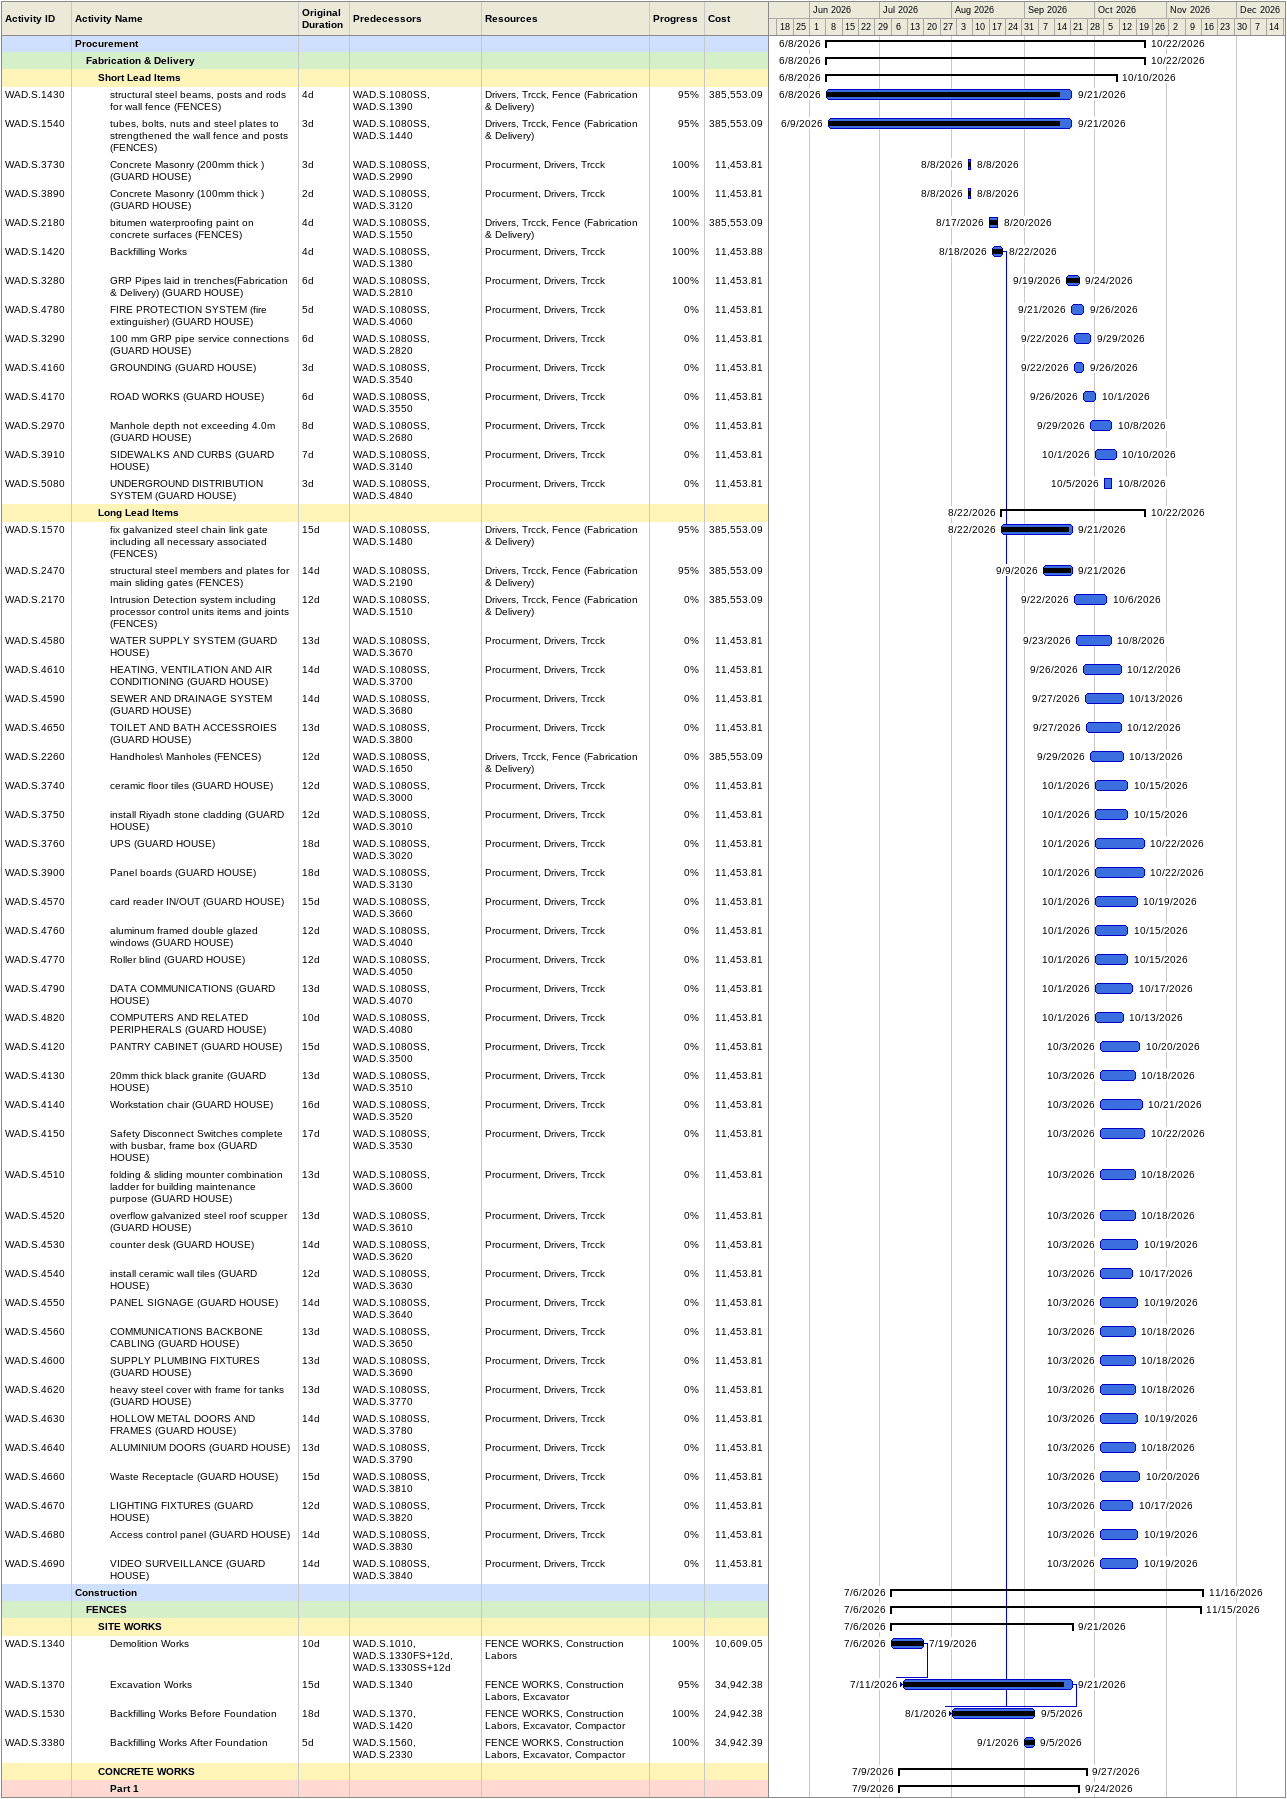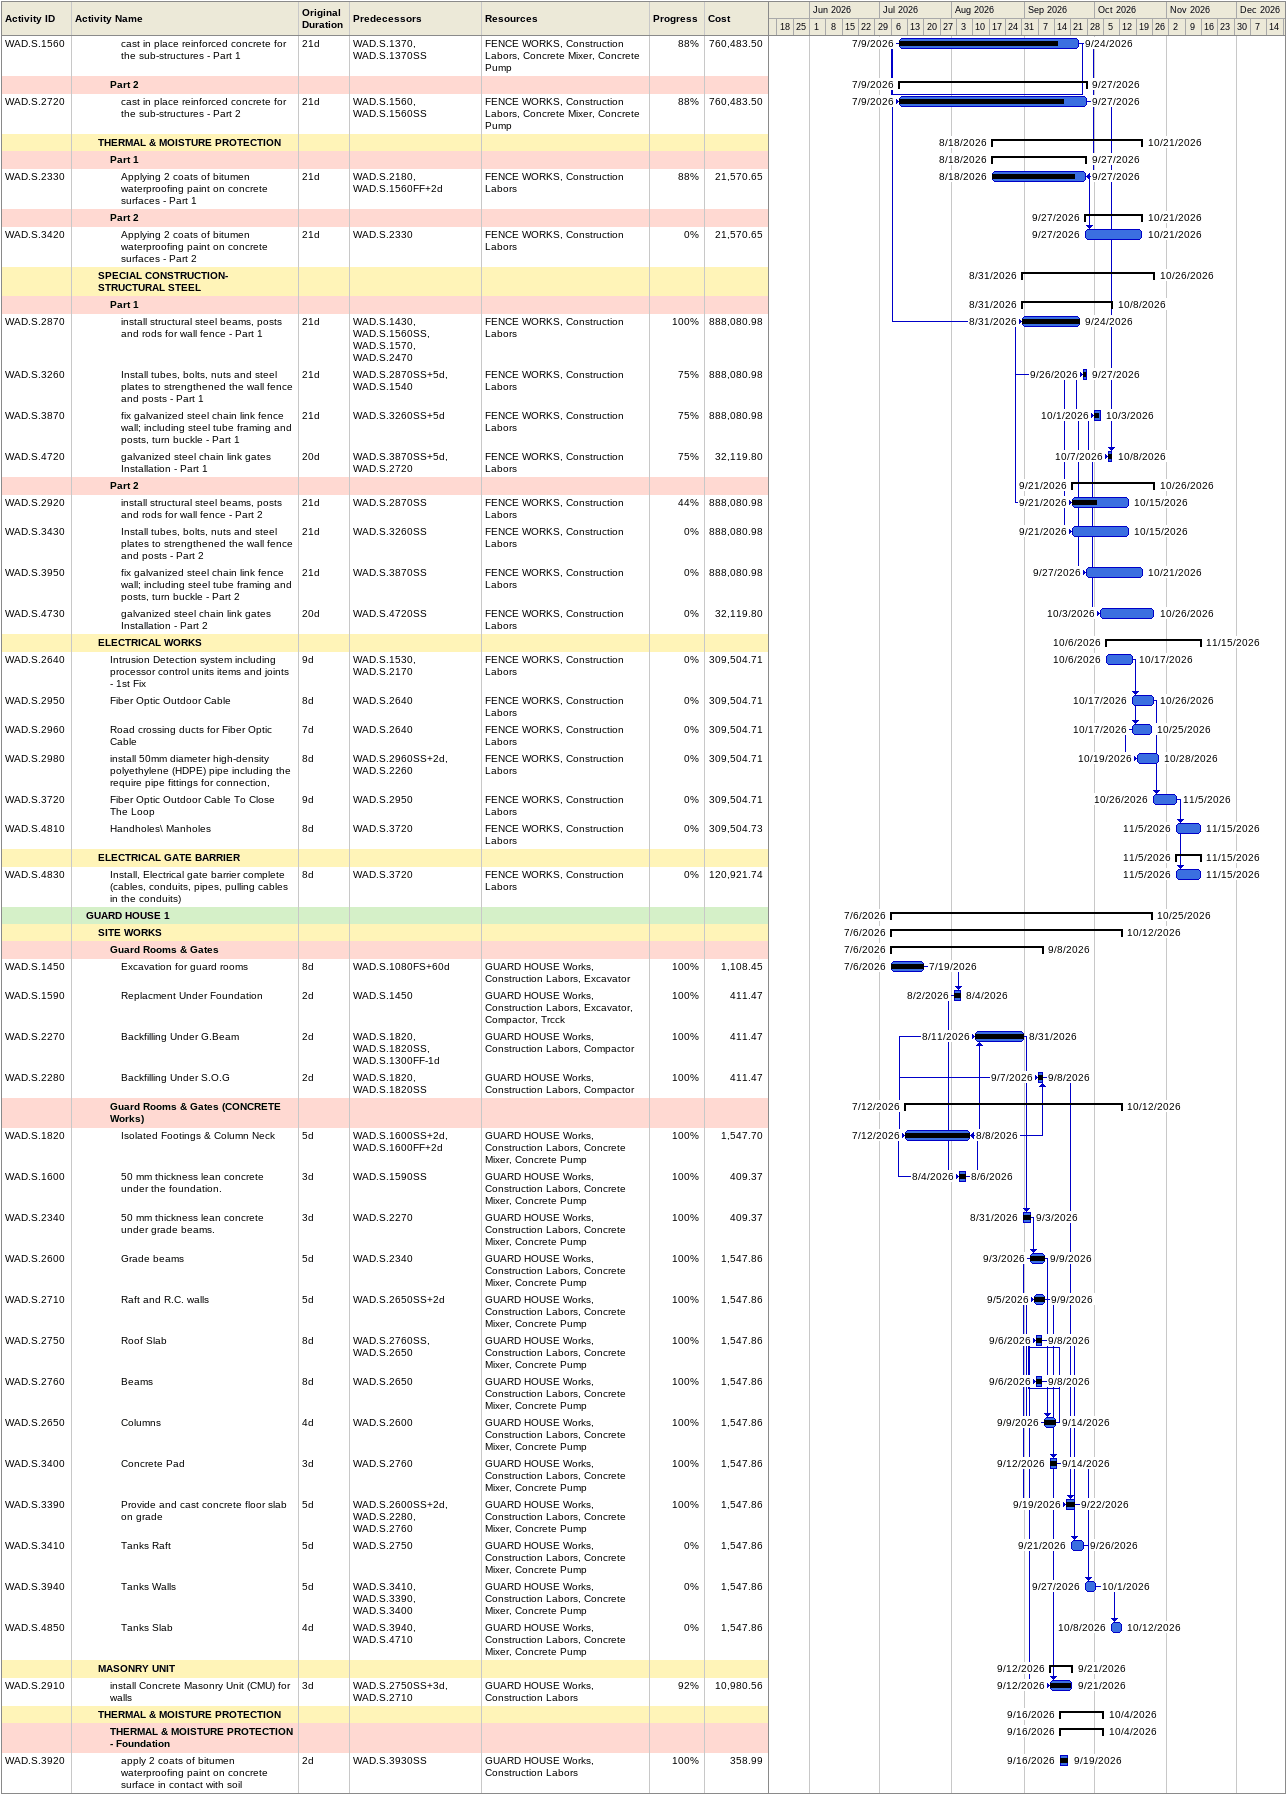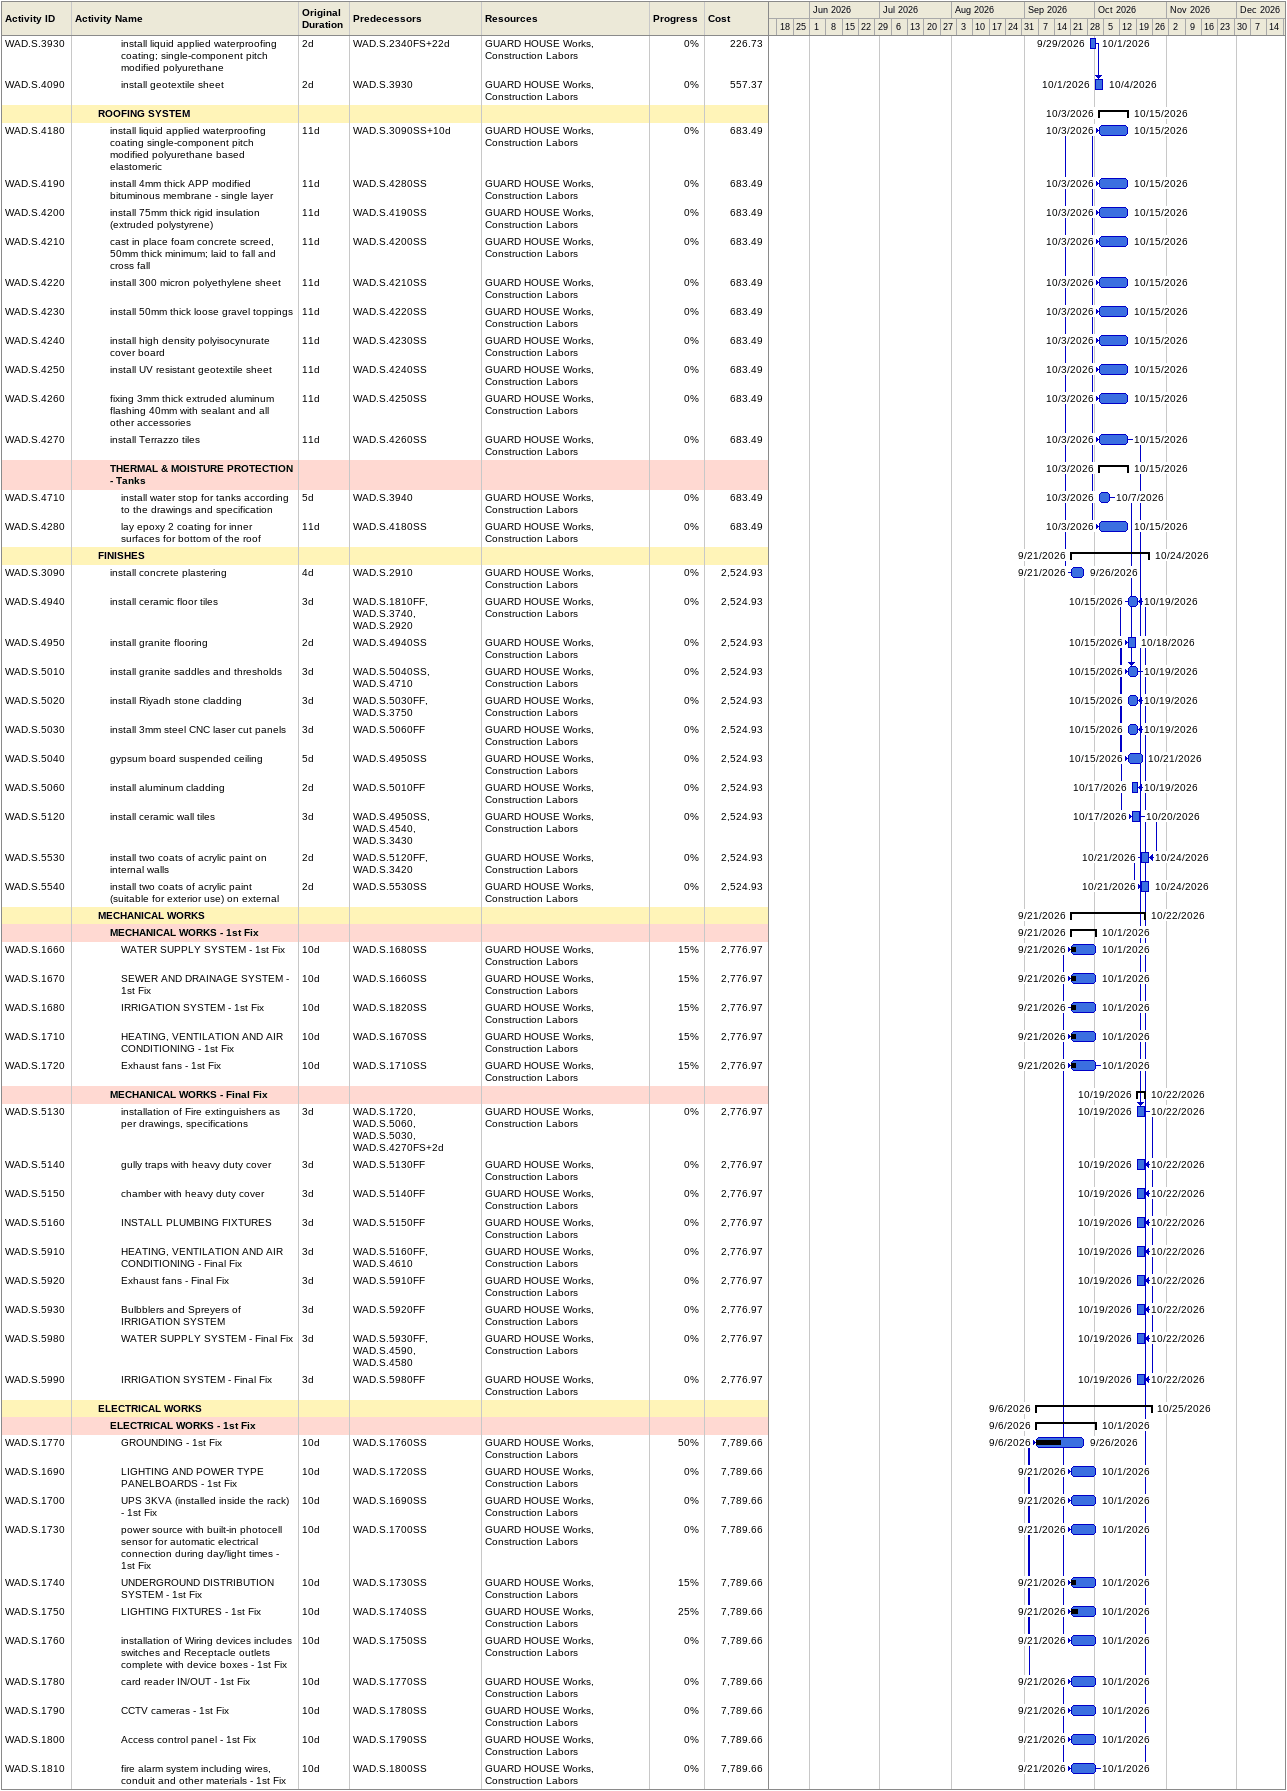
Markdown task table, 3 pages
| ID | Level | Task | Original duration | Start | Finish | Predecessors | Resources | % complete | Cost |
|---|---|---|---|---|---|---|---|---|---|
|  | 1 | **Procurement** |  | 2026-06-08 | 2026-10-22 |  |  |  |  |
|  | 2 | **Fabrication & Delivery** |  | 2026-06-08 | 2026-10-22 |  |  |  |  |
|  | 3 | **Short Lead Items** |  | 2026-06-08 | 2026-10-10 |  |  |  |  |
| WAD.S.1430 | 4 | structural steel beams, posts and rods for wall fence (FENCES) | 4d | 2026-06-08 | 2026-09-21 | WAD.S.1080SS, WAD.S.1390 | Drivers, Trcck, Fence (Fabrication & Delivery) | 95 | 385553.09 |
| WAD.S.1540 | 4 | tubes, bolts, nuts and steel plates to strengthened the wall fence and posts (FENCES) | 3d | 2026-06-09 | 2026-09-21 | WAD.S.1080SS, WAD.S.1440 | Drivers, Trcck, Fence (Fabrication & Delivery) | 95 | 385553.09 |
| WAD.S.3730 | 4 | Concrete Masonry (200mm thick ) (GUARD HOUSE) | 3d | 2026-08-08 | 2026-08-08 | WAD.S.1080SS, WAD.S.2990 | Procurment, Drivers, Trcck | 100 | 11453.81 |
| WAD.S.3890 | 4 | Concrete Masonry (100mm thick ) (GUARD HOUSE) | 2d | 2026-08-08 | 2026-08-08 | WAD.S.1080SS, WAD.S.3120 | Procurment, Drivers, Trcck | 100 | 11453.81 |
| WAD.S.2180 | 4 | bitumen waterproofing paint on concrete surfaces (FENCES) | 4d | 2026-08-17 | 2026-08-20 | WAD.S.1080SS, WAD.S.1550 | Drivers, Trcck, Fence (Fabrication & Delivery) | 100 | 385553.09 |
| WAD.S.1420 | 4 | Backfilling Works | 4d | 2026-08-18 | 2026-08-22 | WAD.S.1080SS, WAD.S.1380 | Procurment, Drivers, Trcck | 100 | 11453.88 |
| WAD.S.3280 | 4 | GRP Pipes laid in trenches(Fabrication & Delivery) (GUARD HOUSE) | 6d | 2026-09-19 | 2026-09-24 | WAD.S.1080SS, WAD.S.2810 | Procurment, Drivers, Trcck | 100 | 11453.81 |
| WAD.S.4780 | 4 | FIRE PROTECTION SYSTEM (fire extinguisher) (GUARD HOUSE) | 5d | 2026-09-21 | 2026-09-26 | WAD.S.1080SS, WAD.S.4060 | Procurment, Drivers, Trcck | 0 | 11453.81 |
| WAD.S.3290 | 4 | 100 mm GRP pipe service connections (GUARD HOUSE) | 6d | 2026-09-22 | 2026-09-29 | WAD.S.1080SS, WAD.S.2820 | Procurment, Drivers, Trcck | 0 | 11453.81 |
| WAD.S.4160 | 4 | GROUNDING (GUARD HOUSE) | 3d | 2026-09-22 | 2026-09-26 | WAD.S.1080SS, WAD.S.3540 | Procurment, Drivers, Trcck | 0 | 11453.81 |
| WAD.S.4170 | 4 | ROAD WORKS (GUARD HOUSE) | 6d | 2026-09-26 | 2026-10-01 | WAD.S.1080SS, WAD.S.3550 | Procurment, Drivers, Trcck | 0 | 11453.81 |
| WAD.S.2970 | 4 | Manhole depth not exceeding 4.0m (GUARD HOUSE) | 8d | 2026-09-29 | 2026-10-08 | WAD.S.1080SS, WAD.S.2680 | Procurment, Drivers, Trcck | 0 | 11453.81 |
| WAD.S.3910 | 4 | SIDEWALKS AND CURBS (GUARD HOUSE) | 7d | 2026-10-01 | 2026-10-10 | WAD.S.1080SS, WAD.S.3140 | Procurment, Drivers, Trcck | 0 | 11453.81 |
| WAD.S.5080 | 4 | UNDERGROUND DISTRIBUTION SYSTEM (GUARD HOUSE) | 3d | 2026-10-05 | 2026-10-08 | WAD.S.1080SS, WAD.S.4840 | Procurment, Drivers, Trcck | 0 | 11453.81 |
|  | 3 | **Long Lead Items** |  | 2026-08-22 | 2026-10-22 |  |  |  |  |
| WAD.S.1570 | 4 | fix galvanized steel chain link gate including all necessary associated (FENCES) | 15d | 2026-08-22 | 2026-09-21 | WAD.S.1080SS, WAD.S.1480 | Drivers, Trcck, Fence (Fabrication & Delivery) | 95 | 385553.09 |
| WAD.S.2470 | 4 | structural steel members and plates for main sliding gates (FENCES) | 14d | 2026-09-09 | 2026-09-21 | WAD.S.1080SS, WAD.S.2190 | Drivers, Trcck, Fence (Fabrication & Delivery) | 95 | 385553.09 |
| WAD.S.2170 | 4 | Intrusion Detection system including processor control units items and joints (FENCES) | 12d | 2026-09-22 | 2026-10-06 | WAD.S.1080SS, WAD.S.1510 | Drivers, Trcck, Fence (Fabrication & Delivery) | 0 | 385553.09 |
| WAD.S.4580 | 4 | WATER SUPPLY SYSTEM (GUARD HOUSE) | 13d | 2026-09-23 | 2026-10-08 | WAD.S.1080SS, WAD.S.3670 | Procurment, Drivers, Trcck | 0 | 11453.81 |
| WAD.S.4610 | 4 | HEATING, VENTILATION AND AIR CONDITIONING (GUARD HOUSE) | 14d | 2026-09-26 | 2026-10-12 | WAD.S.1080SS, WAD.S.3700 | Procurment, Drivers, Trcck | 0 | 11453.81 |
| WAD.S.4590 | 4 | SEWER AND DRAINAGE SYSTEM (GUARD HOUSE) | 14d | 2026-09-27 | 2026-10-13 | WAD.S.1080SS, WAD.S.3680 | Procurment, Drivers, Trcck | 0 | 11453.81 |
| WAD.S.4650 | 4 | TOILET AND BATH ACCESSROIES (GUARD HOUSE) | 13d | 2026-09-27 | 2026-10-12 | WAD.S.1080SS, WAD.S.3800 | Procurment, Drivers, Trcck | 0 | 11453.81 |
| WAD.S.2260 | 4 | Handholes\ Manholes (FENCES) | 12d | 2026-09-29 | 2026-10-13 | WAD.S.1080SS, WAD.S.1650 | Drivers, Trcck, Fence (Fabrication & Delivery) | 0 | 385553.09 |
| WAD.S.3740 | 4 | ceramic floor tiles (GUARD HOUSE) | 12d | 2026-10-01 | 2026-10-15 | WAD.S.1080SS, WAD.S.3000 | Procurment, Drivers, Trcck | 0 | 11453.81 |
| WAD.S.3750 | 4 | install Riyadh stone cladding (GUARD HOUSE) | 12d | 2026-10-01 | 2026-10-15 | WAD.S.1080SS, WAD.S.3010 | Procurment, Drivers, Trcck | 0 | 11453.81 |
| WAD.S.3760 | 4 | UPS (GUARD HOUSE) | 18d | 2026-10-01 | 2026-10-22 | WAD.S.1080SS, WAD.S.3020 | Procurment, Drivers, Trcck | 0 | 11453.81 |
| WAD.S.3900 | 4 | Panel boards (GUARD HOUSE) | 18d | 2026-10-01 | 2026-10-22 | WAD.S.1080SS, WAD.S.3130 | Procurment, Drivers, Trcck | 0 | 11453.81 |
| WAD.S.4570 | 4 | card reader IN/OUT (GUARD HOUSE) | 15d | 2026-10-01 | 2026-10-19 | WAD.S.1080SS, WAD.S.3660 | Procurment, Drivers, Trcck | 0 | 11453.81 |
| WAD.S.4760 | 4 | aluminum framed double glazed windows (GUARD HOUSE) | 12d | 2026-10-01 | 2026-10-15 | WAD.S.1080SS, WAD.S.4040 | Procurment, Drivers, Trcck | 0 | 11453.81 |
| WAD.S.4770 | 4 | Roller blind (GUARD HOUSE) | 12d | 2026-10-01 | 2026-10-15 | WAD.S.1080SS, WAD.S.4050 | Procurment, Drivers, Trcck | 0 | 11453.81 |
| WAD.S.4790 | 4 | DATA COMMUNICATIONS (GUARD HOUSE) | 13d | 2026-10-01 | 2026-10-17 | WAD.S.1080SS, WAD.S.4070 | Procurment, Drivers, Trcck | 0 | 11453.81 |
| WAD.S.4820 | 4 | COMPUTERS AND RELATED PERIPHERALS (GUARD HOUSE) | 10d | 2026-10-01 | 2026-10-13 | WAD.S.1080SS, WAD.S.4080 | Procurment, Drivers, Trcck | 0 | 11453.81 |
| WAD.S.4120 | 4 | PANTRY CABINET (GUARD HOUSE) | 15d | 2026-10-03 | 2026-10-20 | WAD.S.1080SS, WAD.S.3500 | Procurment, Drivers, Trcck | 0 | 11453.81 |
| WAD.S.4130 | 4 | 20mm thick black granite (GUARD HOUSE) | 13d | 2026-10-03 | 2026-10-18 | WAD.S.1080SS, WAD.S.3510 | Procurment, Drivers, Trcck | 0 | 11453.81 |
| WAD.S.4140 | 4 | Workstation chair (GUARD HOUSE) | 16d | 2026-10-03 | 2026-10-21 | WAD.S.1080SS, WAD.S.3520 | Procurment, Drivers, Trcck | 0 | 11453.81 |
| WAD.S.4150 | 4 | Safety Disconnect Switches complete with busbar, frame box (GUARD HOUSE) | 17d | 2026-10-03 | 2026-10-22 | WAD.S.1080SS, WAD.S.3530 | Procurment, Drivers, Trcck | 0 | 11453.81 |
| WAD.S.4510 | 4 | folding & sliding mounter combination ladder for building maintenance purpose (GUARD HOUSE) | 13d | 2026-10-03 | 2026-10-18 | WAD.S.1080SS, WAD.S.3600 | Procurment, Drivers, Trcck | 0 | 11453.81 |
| WAD.S.4520 | 4 | overflow galvanized steel roof scupper (GUARD HOUSE) | 13d | 2026-10-03 | 2026-10-18 | WAD.S.1080SS, WAD.S.3610 | Procurment, Drivers, Trcck | 0 | 11453.81 |
| WAD.S.4530 | 4 | counter desk (GUARD HOUSE) | 14d | 2026-10-03 | 2026-10-19 | WAD.S.1080SS, WAD.S.3620 | Procurment, Drivers, Trcck | 0 | 11453.81 |
| WAD.S.4540 | 4 | install ceramic wall tiles (GUARD HOUSE) | 12d | 2026-10-03 | 2026-10-17 | WAD.S.1080SS, WAD.S.3630 | Procurment, Drivers, Trcck | 0 | 11453.81 |
| WAD.S.4550 | 4 | PANEL SIGNAGE (GUARD HOUSE) | 14d | 2026-10-03 | 2026-10-19 | WAD.S.1080SS, WAD.S.3640 | Procurment, Drivers, Trcck | 0 | 11453.81 |
| WAD.S.4560 | 4 | COMMUNICATIONS BACKBONE CABLING (GUARD HOUSE) | 13d | 2026-10-03 | 2026-10-18 | WAD.S.1080SS, WAD.S.3650 | Procurment, Drivers, Trcck | 0 | 11453.81 |
| WAD.S.4600 | 4 | SUPPLY PLUMBING FIXTURES (GUARD HOUSE) | 13d | 2026-10-03 | 2026-10-18 | WAD.S.1080SS, WAD.S.3690 | Procurment, Drivers, Trcck | 0 | 11453.81 |
| WAD.S.4620 | 4 | heavy steel cover with frame for tanks (GUARD HOUSE) | 13d | 2026-10-03 | 2026-10-18 | WAD.S.1080SS, WAD.S.3770 | Procurment, Drivers, Trcck | 0 | 11453.81 |
| WAD.S.4630 | 4 | HOLLOW METAL DOORS AND FRAMES (GUARD HOUSE) | 14d | 2026-10-03 | 2026-10-19 | WAD.S.1080SS, WAD.S.3780 | Procurment, Drivers, Trcck | 0 | 11453.81 |
| WAD.S.4640 | 4 | ALUMINIUM DOORS (GUARD HOUSE) | 13d | 2026-10-03 | 2026-10-18 | WAD.S.1080SS, WAD.S.3790 | Procurment, Drivers, Trcck | 0 | 11453.81 |
| WAD.S.4660 | 4 | Waste Receptacle (GUARD HOUSE) | 15d | 2026-10-03 | 2026-10-20 | WAD.S.1080SS, WAD.S.3810 | Procurment, Drivers, Trcck | 0 | 11453.81 |
| WAD.S.4670 | 4 | LIGHTING FIXTURES (GUARD HOUSE) | 12d | 2026-10-03 | 2026-10-17 | WAD.S.1080SS, WAD.S.3820 | Procurment, Drivers, Trcck | 0 | 11453.81 |
| WAD.S.4680 | 4 | Access control panel (GUARD HOUSE) | 14d | 2026-10-03 | 2026-10-19 | WAD.S.1080SS, WAD.S.3830 | Procurment, Drivers, Trcck | 0 | 11453.81 |
| WAD.S.4690 | 4 | VIDEO SURVEILLANCE (GUARD HOUSE) | 14d | 2026-10-03 | 2026-10-19 | WAD.S.1080SS, WAD.S.3840 | Procurment, Drivers, Trcck | 0 | 11453.81 |
|  | 1 | **Construction** |  | 2026-07-06 | 2026-11-16 |  |  |  |  |
|  | 2 | **FENCES** |  | 2026-07-06 | 2026-11-15 |  |  |  |  |
|  | 3 | **SITE WORKS** |  | 2026-07-06 | 2026-09-21 |  |  |  |  |
| WAD.S.1340 | 4 | Demolition Works | 10d | 2026-07-06 | 2026-07-19 | WAD.S.1010, WAD.S.1330FS+12d, WAD.S.1330SS+12d | FENCE WORKS, Construction Labors | 100 | 10609.05 |
| WAD.S.1370 | 4 | Excavation Works | 15d | 2026-07-11 | 2026-09-21 | WAD.S.1340 | FENCE WORKS, Construction Labors, Excavator | 95 | 34942.38 |
| WAD.S.1530 | 4 | Backfilling Works Before Foundation | 18d | 2026-08-01 | 2026-09-05 | WAD.S.1370, WAD.S.1420 | FENCE WORKS, Construction Labors, Excavator, Compactor | 100 | 24942.38 |
| WAD.S.3380 | 4 | Backfilling Works After Foundation | 5d | 2026-09-01 | 2026-09-05 | WAD.S.1560, WAD.S.2330 | FENCE WORKS, Construction Labors, Excavator, Compactor | 100 | 34942.39 |
|  | 3 | **CONCRETE WORKS** |  | 2026-07-09 | 2026-09-27 |  |  |  |  |
|  | 4 | **Part 1** |  | 2026-07-09 | 2026-09-24 |  |  |  |  |
| WAD.S.1560 | 5 | cast in place reinforced concrete for the sub-structures - Part 1 | 21d | 2026-07-09 | 2026-09-24 | WAD.S.1370, WAD.S.1370SS | FENCE WORKS, Construction Labors, Concrete Mixer, Concrete Pump | 88 | 760483.50 |
|  | 4 | **Part 2** |  | 2026-07-09 | 2026-09-27 |  |  |  |  |
| WAD.S.2720 | 5 | cast in place reinforced concrete for the sub-structures - Part 2 | 21d | 2026-07-09 | 2026-09-27 | WAD.S.1560, WAD.S.1560SS | FENCE WORKS, Construction Labors, Concrete Mixer, Concrete Pump | 88 | 760483.50 |
|  | 3 | **THERMAL & MOISTURE PROTECTION** |  | 2026-08-18 | 2026-10-21 |  |  |  |  |
|  | 4 | **Part 1** |  | 2026-08-18 | 2026-09-27 |  |  |  |  |
| WAD.S.2330 | 5 | Applying 2 coats of bitumen waterproofing paint on concrete surfaces - Part 1 | 21d | 2026-08-18 | 2026-09-27 | WAD.S.2180, WAD.S.1560FF+2d | FENCE WORKS, Construction Labors | 88 | 21570.65 |
|  | 4 | **Part 2** |  | 2026-09-27 | 2026-10-21 |  |  |  |  |
| WAD.S.3420 | 5 | Applying 2 coats of bitumen waterproofing paint on concrete surfaces - Part 2 | 21d | 2026-09-27 | 2026-10-21 | WAD.S.2330 | FENCE WORKS, Construction Labors | 0 | 21570.65 |
|  | 3 | **SPECIAL CONSTRUCTION- STRUCTURAL STEEL** |  | 2026-08-31 | 2026-10-26 |  |  |  |  |
|  | 4 | **Part 1** |  | 2026-08-31 | 2026-10-08 |  |  |  |  |
| WAD.S.2870 | 5 | install structural steel beams, posts and rods for wall fence - Part 1 | 21d | 2026-08-31 | 2026-09-24 | WAD.S.1430, WAD.S.1560SS, WAD.S.1570, WAD.S.2470 | FENCE WORKS, Construction Labors | 100 | 888080.98 |
| WAD.S.3260 | 5 | Install tubes, bolts, nuts and steel plates to strengthened the wall fence and posts - Part 1 | 21d | 2026-09-26 | 2026-09-27 | WAD.S.2870SS+5d, WAD.S.1540 | FENCE WORKS, Construction Labors | 75 | 888080.98 |
| WAD.S.3870 | 5 | fix galvanized steel chain link fence wall; including steel tube framing and posts, turn buckle - Part 1 | 21d | 2026-10-01 | 2026-10-03 | WAD.S.3260SS+5d | FENCE WORKS, Construction Labors | 75 | 888080.98 |
| WAD.S.4720 | 5 | galvanized steel chain link gates Installation - Part 1 | 20d | 2026-10-07 | 2026-10-08 | WAD.S.3870SS+5d, WAD.S.2720 | FENCE WORKS, Construction Labors | 75 | 32119.80 |
|  | 4 | **Part 2** |  | 2026-09-21 | 2026-10-26 |  |  |  |  |
| WAD.S.2920 | 5 | install structural steel beams, posts and rods for wall fence - Part 2 | 21d | 2026-09-21 | 2026-10-15 | WAD.S.2870SS | FENCE WORKS, Construction Labors | 44 | 888080.98 |
| WAD.S.3430 | 5 | Install tubes, bolts, nuts and steel plates to strengthened the wall fence and posts - Part 2 | 21d | 2026-09-21 | 2026-10-15 | WAD.S.3260SS | FENCE WORKS, Construction Labors | 0 | 888080.98 |
| WAD.S.3950 | 5 | fix galvanized steel chain link fence wall; including steel tube framing and posts, turn buckle - Part 2 | 21d | 2026-09-27 | 2026-10-21 | WAD.S.3870SS | FENCE WORKS, Construction Labors | 0 | 888080.98 |
| WAD.S.4730 | 5 | galvanized steel chain link gates Installation - Part 2 | 20d | 2026-10-03 | 2026-10-26 | WAD.S.4720SS | FENCE WORKS, Construction Labors | 0 | 32119.80 |
|  | 3 | **ELECTRICAL WORKS** |  | 2026-10-06 | 2026-11-15 |  |  |  |  |
| WAD.S.2640 | 4 | Intrusion Detection system including processor control units items and joints - 1st Fix | 9d | 2026-10-06 | 2026-10-17 | WAD.S.1530, WAD.S.2170 | FENCE WORKS, Construction Labors | 0 | 309504.71 |
| WAD.S.2950 | 4 | Fiber Optic Outdoor Cable | 8d | 2026-10-17 | 2026-10-26 | WAD.S.2640 | FENCE WORKS, Construction Labors | 0 | 309504.71 |
| WAD.S.2960 | 4 | Road crossing ducts for Fiber Optic Cable | 7d | 2026-10-17 | 2026-10-25 | WAD.S.2640 | FENCE WORKS, Construction Labors | 0 | 309504.71 |
| WAD.S.2980 | 4 | install 50mm diameter high-density polyethylene (HDPE) pipe including the require pipe fittings for connection, | 8d | 2026-10-19 | 2026-10-28 | WAD.S.2960SS+2d, WAD.S.2260 | FENCE WORKS, Construction Labors | 0 | 309504.71 |
| WAD.S.3720 | 4 | Fiber Optic Outdoor Cable To Close The Loop | 9d | 2026-10-26 | 2026-11-05 | WAD.S.2950 | FENCE WORKS, Construction Labors | 0 | 309504.71 |
| WAD.S.4810 | 4 | Handholes\ Manholes | 8d | 2026-11-05 | 2026-11-15 | WAD.S.3720 | FENCE WORKS, Construction Labors | 0 | 309504.73 |
|  | 3 | **ELECTRICAL GATE BARRIER** |  | 2026-11-05 | 2026-11-15 |  |  |  |  |
| WAD.S.4830 | 4 | Install, Electrical gate barrier complete (cables, conduits, pipes, pulling cables in the conduits) | 8d | 2026-11-05 | 2026-11-15 | WAD.S.3720 | FENCE WORKS, Construction Labors | 0 | 120921.74 |
|  | 2 | **GUARD HOUSE 1** |  | 2026-07-06 | 2026-10-25 |  |  |  |  |
|  | 3 | **SITE WORKS** |  | 2026-07-06 | 2026-10-12 |  |  |  |  |
|  | 4 | **Guard Rooms & Gates** |  | 2026-07-06 | 2026-09-08 |  |  |  |  |
| WAD.S.1450 | 5 | Excavation for guard rooms | 8d | 2026-07-06 | 2026-07-19 | WAD.S.1080FS+60d | GUARD HOUSE Works, Construction Labors, Excavator | 100 | 1108.45 |
| WAD.S.1590 | 5 | Replacment Under Foundation | 2d | 2026-08-02 | 2026-08-04 | WAD.S.1450 | GUARD HOUSE Works, Construction Labors, Excavator, Compactor, Trcck | 100 | 411.47 |
| WAD.S.2270 | 5 | Backfilling Under G.Beam | 2d | 2026-08-11 | 2026-08-31 | WAD.S.1820, WAD.S.1820SS, WAD.S.1300FF-1d | GUARD HOUSE Works, Construction Labors, Compactor | 100 | 411.47 |
| WAD.S.2280 | 5 | Backfilling Under S.O.G | 2d | 2026-09-07 | 2026-09-08 | WAD.S.1820, WAD.S.1820SS | GUARD HOUSE Works, Construction Labors, Compactor | 100 | 411.47 |
|  | 4 | **Guard Rooms & Gates (CONCRETE Works)** |  | 2026-07-12 | 2026-10-12 |  |  |  |  |
| WAD.S.1820 | 5 | Isolated Footings & Column Neck | 5d | 2026-07-12 | 2026-08-08 | WAD.S.1600SS+2d, WAD.S.1600FF+2d | GUARD HOUSE Works, Construction Labors, Concrete Mixer, Concrete Pump | 100 | 1547.70 |
| WAD.S.1600 | 5 | 50 mm thickness lean concrete under the foundation. | 3d | 2026-08-04 | 2026-08-06 | WAD.S.1590SS | GUARD HOUSE Works, Construction Labors, Concrete Mixer, Concrete Pump | 100 | 409.37 |
| WAD.S.2340 | 5 | 50 mm thickness lean concrete under grade beams. | 3d | 2026-08-31 | 2026-09-03 | WAD.S.2270 | GUARD HOUSE Works, Construction Labors, Concrete Mixer, Concrete Pump | 100 | 409.37 |
| WAD.S.2600 | 5 | Grade beams | 5d | 2026-09-03 | 2026-09-09 | WAD.S.2340 | GUARD HOUSE Works, Construction Labors, Concrete Mixer, Concrete Pump | 100 | 1547.86 |
| WAD.S.2710 | 5 | Raft and R.C. walls | 5d | 2026-09-05 | 2026-09-09 | WAD.S.2650SS+2d | GUARD HOUSE Works, Construction Labors, Concrete Mixer, Concrete Pump | 100 | 1547.86 |
| WAD.S.2750 | 5 | Roof Slab | 8d | 2026-09-06 | 2026-09-08 | WAD.S.2760SS, WAD.S.2650 | GUARD HOUSE Works, Construction Labors, Concrete Mixer, Concrete Pump | 100 | 1547.86 |
| WAD.S.2760 | 5 | Beams | 8d | 2026-09-06 | 2026-09-08 | WAD.S.2650 | GUARD HOUSE Works, Construction Labors, Concrete Mixer, Concrete Pump | 100 | 1547.86 |
| WAD.S.2650 | 5 | Columns | 4d | 2026-09-09 | 2026-09-14 | WAD.S.2600 | GUARD HOUSE Works, Construction Labors, Concrete Mixer, Concrete Pump | 100 | 1547.86 |
| WAD.S.3400 | 5 | Concrete Pad | 3d | 2026-09-12 | 2026-09-14 | WAD.S.2760 | GUARD HOUSE Works, Construction Labors, Concrete Mixer, Concrete Pump | 100 | 1547.86 |
| WAD.S.3390 | 5 | Provide and cast concrete floor slab on grade | 5d | 2026-09-19 | 2026-09-22 | WAD.S.2600SS+2d, WAD.S.2280, WAD.S.2760 | GUARD HOUSE Works, Construction Labors, Concrete Mixer, Concrete Pump | 100 | 1547.86 |
| WAD.S.3410 | 5 | Tanks Raft | 5d | 2026-09-21 | 2026-09-26 | WAD.S.2750 | GUARD HOUSE Works, Construction Labors, Concrete Mixer, Concrete Pump | 0 | 1547.86 |
| WAD.S.3940 | 5 | Tanks Walls | 5d | 2026-09-27 | 2026-10-01 | WAD.S.3410, WAD.S.3390, WAD.S.3400 | GUARD HOUSE Works, Construction Labors, Concrete Mixer, Concrete Pump | 0 | 1547.86 |
| WAD.S.4850 | 5 | Tanks Slab | 4d | 2026-10-08 | 2026-10-12 | WAD.S.3940, WAD.S.4710 | GUARD HOUSE Works, Construction Labors, Concrete Mixer, Concrete Pump | 0 | 1547.86 |
|  | 3 | **MASONRY UNIT** |  | 2026-09-12 | 2026-09-21 |  |  |  |  |
| WAD.S.2910 | 4 | install Concrete Masonry Unit (CMU) for walls | 3d | 2026-09-12 | 2026-09-21 | WAD.S.2750SS+3d, WAD.S.2710 | GUARD HOUSE Works, Construction Labors | 92 | 10980.56 |
|  | 3 | **THERMAL & MOISTURE PROTECTION** |  | 2026-09-16 | 2026-10-04 |  |  |  |  |
|  | 4 | **THERMAL & MOISTURE PROTECTION - Foundation** |  | 2026-09-16 | 2026-10-04 |  |  |  |  |
| WAD.S.3920 | 5 | apply 2 coats of bitumen waterproofing paint on concrete surface in contact with soil | 2d | 2026-09-16 | 2026-09-19 | WAD.S.3930SS | GUARD HOUSE Works, Construction Labors | 100 | 358.99 |
| WAD.S.3930 | 5 | install liquid applied waterproofing coating; single-component pitch modified polyurethane | 2d | 2026-09-29 | 2026-10-01 | WAD.S.2340FS+22d | GUARD HOUSE Works, Construction Labors | 0 | 226.73 |
| WAD.S.4090 | 5 | install geotextile sheet | 2d | 2026-10-01 | 2026-10-04 | WAD.S.3930 | GUARD HOUSE Works, Construction Labors | 0 | 557.37 |
|  | 3 | **ROOFING SYSTEM** |  | 2026-10-03 | 2026-10-15 |  |  |  |  |
| WAD.S.4180 | 4 | install liquid applied waterproofing coating single-component pitch modified polyurethane based elastomeric | 11d | 2026-10-03 | 2026-10-15 | WAD.S.3090SS+10d | GUARD HOUSE Works, Construction Labors | 0 | 683.49 |
| WAD.S.4190 | 4 | install 4mm thick APP modified bituminous membrane - single layer | 11d | 2026-10-03 | 2026-10-15 | WAD.S.4280SS | GUARD HOUSE Works, Construction Labors | 0 | 683.49 |
| WAD.S.4200 | 4 | install 75mm thick rigid insulation (extruded polystyrene) | 11d | 2026-10-03 | 2026-10-15 | WAD.S.4190SS | GUARD HOUSE Works, Construction Labors | 0 | 683.49 |
| WAD.S.4210 | 4 | cast in place foam concrete screed, 50mm thick minimum; laid to fall and cross fall | 11d | 2026-10-03 | 2026-10-15 | WAD.S.4200SS | GUARD HOUSE Works, Construction Labors | 0 | 683.49 |
| WAD.S.4220 | 4 | install 300 micron polyethylene sheet | 11d | 2026-10-03 | 2026-10-15 | WAD.S.4210SS | GUARD HOUSE Works, Construction Labors | 0 | 683.49 |
| WAD.S.4230 | 4 | install 50mm thick loose gravel toppings | 11d | 2026-10-03 | 2026-10-15 | WAD.S.4220SS | GUARD HOUSE Works, Construction Labors | 0 | 683.49 |
| WAD.S.4240 | 4 | install high density polyisocynurate cover board | 11d | 2026-10-03 | 2026-10-15 | WAD.S.4230SS | GUARD HOUSE Works, Construction Labors | 0 | 683.49 |
| WAD.S.4250 | 4 | install UV resistant geotextile sheet | 11d | 2026-10-03 | 2026-10-15 | WAD.S.4240SS | GUARD HOUSE Works, Construction Labors | 0 | 683.49 |
| WAD.S.4260 | 4 | fixing 3mm thick extruded aluminum flashing 40mm with sealant and all other accessories | 11d | 2026-10-03 | 2026-10-15 | WAD.S.4250SS | GUARD HOUSE Works, Construction Labors | 0 | 683.49 |
| WAD.S.4270 | 4 | install Terrazzo tiles | 11d | 2026-10-03 | 2026-10-15 | WAD.S.4260SS | GUARD HOUSE Works, Construction Labors | 0 | 683.49 |
|  | 4 | **THERMAL & MOISTURE PROTECTION - Tanks** |  | 2026-10-03 | 2026-10-15 |  |  |  |  |
| WAD.S.4710 | 5 | install water stop for tanks according to the drawings and specification | 5d | 2026-10-03 | 2026-10-07 | WAD.S.3940 | GUARD HOUSE Works, Construction Labors | 0 | 683.49 |
| WAD.S.4280 | 5 | lay epoxy 2 coating for inner surfaces for bottom of the roof | 11d | 2026-10-03 | 2026-10-15 | WAD.S.4180SS | GUARD HOUSE Works, Construction Labors | 0 | 683.49 |
|  | 3 | **FINISHES** |  | 2026-09-21 | 2026-10-24 |  |  |  |  |
| WAD.S.3090 | 4 | install concrete plastering | 4d | 2026-09-21 | 2026-09-26 | WAD.S.2910 | GUARD HOUSE Works, Construction Labors | 0 | 2524.93 |
| WAD.S.4940 | 4 | install ceramic floor tiles | 3d | 2026-10-15 | 2026-10-19 | WAD.S.1810FF, WAD.S.3740, WAD.S.2920 | GUARD HOUSE Works, Construction Labors | 0 | 2524.93 |
| WAD.S.4950 | 4 | install granite flooring | 2d | 2026-10-15 | 2026-10-18 | WAD.S.4940SS | GUARD HOUSE Works, Construction Labors | 0 | 2524.93 |
| WAD.S.5010 | 4 | install granite saddles and thresholds | 3d | 2026-10-15 | 2026-10-19 | WAD.S.5040SS, WAD.S.4710 | GUARD HOUSE Works, Construction Labors | 0 | 2524.93 |
| WAD.S.5020 | 4 | install Riyadh stone cladding | 3d | 2026-10-15 | 2026-10-19 | WAD.S.5030FF, WAD.S.3750 | GUARD HOUSE Works, Construction Labors | 0 | 2524.93 |
| WAD.S.5030 | 4 | install 3mm steel CNC laser cut panels | 3d | 2026-10-15 | 2026-10-19 | WAD.S.5060FF | GUARD HOUSE Works, Construction Labors | 0 | 2524.93 |
| WAD.S.5040 | 4 | gypsum board suspended ceiling | 5d | 2026-10-15 | 2026-10-21 | WAD.S.4950SS | GUARD HOUSE Works, Construction Labors | 0 | 2524.93 |
| WAD.S.5060 | 4 | install aluminum cladding | 2d | 2026-10-17 | 2026-10-19 | WAD.S.5010FF | GUARD HOUSE Works, Construction Labors | 0 | 2524.93 |
| WAD.S.5120 | 4 | install ceramic wall tiles | 3d | 2026-10-17 | 2026-10-20 | WAD.S.4950SS, WAD.S.4540, WAD.S.3430 | GUARD HOUSE Works, Construction Labors | 0 | 2524.93 |
| WAD.S.5530 | 4 | install two coats of acrylic paint on internal walls | 2d | 2026-10-21 | 2026-10-24 | WAD.S.5120FF, WAD.S.3420 | GUARD HOUSE Works, Construction Labors | 0 | 2524.93 |
| WAD.S.5540 | 4 | install two coats of acrylic paint (suitable for exterior use) on external | 2d | 2026-10-21 | 2026-10-24 | WAD.S.5530SS | GUARD HOUSE Works, Construction Labors | 0 | 2524.93 |
|  | 3 | **MECHANICAL WORKS** |  | 2026-09-21 | 2026-10-22 |  |  |  |  |
|  | 4 | **MECHANICAL WORKS - 1st Fix** |  | 2026-09-21 | 2026-10-01 |  |  |  |  |
| WAD.S.1660 | 5 | WATER SUPPLY SYSTEM - 1st Fix | 10d | 2026-09-21 | 2026-10-01 | WAD.S.1680SS | GUARD HOUSE Works, Construction Labors | 15 | 2776.97 |
| WAD.S.1670 | 5 | SEWER AND DRAINAGE SYSTEM - 1st Fix | 10d | 2026-09-21 | 2026-10-01 | WAD.S.1660SS | GUARD HOUSE Works, Construction Labors | 15 | 2776.97 |
| WAD.S.1680 | 5 | IRRIGATION SYSTEM - 1st Fix | 10d | 2026-09-21 | 2026-10-01 | WAD.S.1820SS | GUARD HOUSE Works, Construction Labors | 15 | 2776.97 |
| WAD.S.1710 | 5 | HEATING, VENTILATION AND AIR CONDITIONING - 1st Fix | 10d | 2026-09-21 | 2026-10-01 | WAD.S.1670SS | GUARD HOUSE Works, Construction Labors | 15 | 2776.97 |
| WAD.S.1720 | 5 | Exhaust fans - 1st Fix | 10d | 2026-09-21 | 2026-10-01 | WAD.S.1710SS | GUARD HOUSE Works, Construction Labors | 15 | 2776.97 |
|  | 4 | **MECHANICAL WORKS - Final Fix** |  | 2026-10-19 | 2026-10-22 |  |  |  |  |
| WAD.S.5130 | 5 | installation of Fire extinguishers as per drawings, specifications | 3d | 2026-10-19 | 2026-10-22 | WAD.S.1720, WAD.S.5060, WAD.S.5030, WAD.S.4270FS+2d | GUARD HOUSE Works, Construction Labors | 0 | 2776.97 |
| WAD.S.5140 | 5 | gully traps with heavy duty cover | 3d | 2026-10-19 | 2026-10-22 | WAD.S.5130FF | GUARD HOUSE Works, Construction Labors | 0 | 2776.97 |
| WAD.S.5150 | 5 | chamber with heavy duty cover | 3d | 2026-10-19 | 2026-10-22 | WAD.S.5140FF | GUARD HOUSE Works, Construction Labors | 0 | 2776.97 |
| WAD.S.5160 | 5 | INSTALL PLUMBING FIXTURES | 3d | 2026-10-19 | 2026-10-22 | WAD.S.5150FF | GUARD HOUSE Works, Construction Labors | 0 | 2776.97 |
| WAD.S.5910 | 5 | HEATING, VENTILATION AND AIR CONDITIONING - Final Fix | 3d | 2026-10-19 | 2026-10-22 | WAD.S.5160FF, WAD.S.4610 | GUARD HOUSE Works, Construction Labors | 0 | 2776.97 |
| WAD.S.5920 | 5 | Exhaust fans - Final Fix | 3d | 2026-10-19 | 2026-10-22 | WAD.S.5910FF | GUARD HOUSE Works, Construction Labors | 0 | 2776.97 |
| WAD.S.5930 | 5 | Bulbblers and Spreyers of IRRIGATION SYSTEM | 3d | 2026-10-19 | 2026-10-22 | WAD.S.5920FF | GUARD HOUSE Works, Construction Labors | 0 | 2776.97 |
| WAD.S.5980 | 5 | WATER SUPPLY SYSTEM - Final Fix | 3d | 2026-10-19 | 2026-10-22 | WAD.S.5930FF, WAD.S.4590, WAD.S.4580 | GUARD HOUSE Works, Construction Labors | 0 | 2776.97 |
| WAD.S.5990 | 5 | IRRIGATION SYSTEM - Final Fix | 3d | 2026-10-19 | 2026-10-22 | WAD.S.5980FF | GUARD HOUSE Works, Construction Labors | 0 | 2776.97 |
|  | 3 | **ELECTRICAL WORKS** |  | 2026-09-06 | 2026-10-25 |  |  |  |  |
|  | 4 | **ELECTRICAL WORKS - 1st Fix** |  | 2026-09-06 | 2026-10-01 |  |  |  |  |
| WAD.S.1770 | 5 | GROUNDING - 1st Fix | 10d | 2026-09-06 | 2026-09-26 | WAD.S.1760SS | GUARD HOUSE Works, Construction Labors | 50 | 7789.66 |
| WAD.S.1690 | 5 | LIGHTING AND POWER TYPE PANELBOARDS - 1st Fix | 10d | 2026-09-21 | 2026-10-01 | WAD.S.1720SS | GUARD HOUSE Works, Construction Labors | 0 | 7789.66 |
| WAD.S.1700 | 5 | UPS 3KVA (installed inside the rack) - 1st Fix | 10d | 2026-09-21 | 2026-10-01 | WAD.S.1690SS | GUARD HOUSE Works, Construction Labors | 0 | 7789.66 |
| WAD.S.1730 | 5 | power source with built-in photocell sensor for automatic electrical connection during day/light times - 1st Fix | 10d | 2026-09-21 | 2026-10-01 | WAD.S.1700SS | GUARD HOUSE Works, Construction Labors | 0 | 7789.66 |
| WAD.S.1740 | 5 | UNDERGROUND DISTRIBUTION SYSTEM - 1st Fix | 10d | 2026-09-21 | 2026-10-01 | WAD.S.1730SS | GUARD HOUSE Works, Construction Labors | 15 | 7789.66 |
| WAD.S.1750 | 5 | LIGHTING FIXTURES - 1st Fix | 10d | 2026-09-21 | 2026-10-01 | WAD.S.1740SS | GUARD HOUSE Works, Construction Labors | 25 | 7789.66 |
| WAD.S.1760 | 5 | installation of Wiring devices includes switches and Receptacle outlets complete with device boxes - 1st Fix | 10d | 2026-09-21 | 2026-10-01 | WAD.S.1750SS | GUARD HOUSE Works, Construction Labors | 0 | 7789.66 |
| WAD.S.1780 | 5 | card reader IN/OUT - 1st Fix | 10d | 2026-09-21 | 2026-10-01 | WAD.S.1770SS | GUARD HOUSE Works, Construction Labors | 0 | 7789.66 |
| WAD.S.1790 | 5 | CCTV cameras - 1st Fix | 10d | 2026-09-21 | 2026-10-01 | WAD.S.1780SS | GUARD HOUSE Works, Construction Labors | 0 | 7789.66 |
| WAD.S.1800 | 5 | Access control panel - 1st Fix | 10d | 2026-09-21 | 2026-10-01 | WAD.S.1790SS | GUARD HOUSE Works, Construction Labors | 0 | 7789.66 |
| WAD.S.1810 | 5 | fire alarm system including wires, conduit and other materials - 1st Fix | 10d | 2026-09-21 | 2026-10-01 | WAD.S.1800SS | GUARD HOUSE Works, Construction Labors | 0 | 7789.66 |
